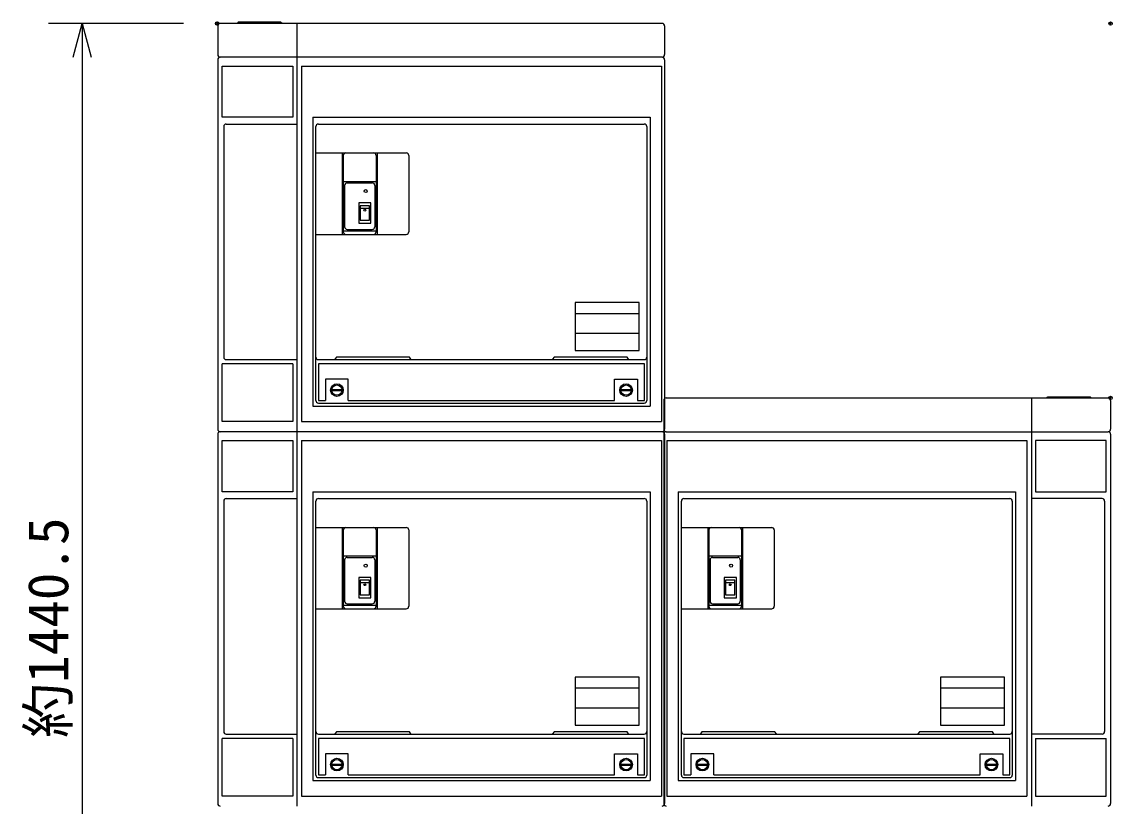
# Model space of a CAD drawing. Units: millimetres, scale not verified. Extents: x -62 to 63, y -117 to 117.
# Drawn here: x -55.2 to 9.5, y -2 to 44.5 of the extents above; entities that cross this region are included whole.
import ezdxf
from ezdxf.enums import TextEntityAlignment as Align

# ---------------------------------------------------------------- set-up
doc = ezdxf.new("R2010")
doc.units = ezdxf.units.MM
doc.header["$LTSCALE"] = 0.392309
doc.header["$PDMODE"] = 32
doc.header["$PDSIZE"] = 0.196
for name, color, linetype in [('0-2_GAIKEI', 1, 'Continuous'), ('0-3_WAKU', 3, 'Continuous'), ('0-4_DEFPOINTS', 7, 'Continuous')]:
    doc.layers.add(name, color=color, linetype=linetype)
doc.styles.add('ＭＳ ゴシック', font='')
doc.styles.get('ＭＳ ゴシック').set_extended_font_data('MS Gothic')

# ---------------------------------------------------------------- blocks, each defined once
blk = doc.blocks.new('_OPEN30')
at = {"layer": '0-4_DEFPOINTS'}
blk.add_line((0, 0), (-1, 0), dxfattribs=at)
blk.add_lwpolyline([(-1, 0.2679), (0, 0), (-1, -0.2679)], dxfattribs=at)

msp = doc.modelspace()

# ---------------------------------------------------------------- linework, layer by layer
at = {"layer": '0-2_GAIKEI', "color": 7}
for p, q in [((-43.5441, 44.2633), (-43.5441, 42.5633)), ((-17.1754, 44.4133), (-43.3941, 44.4133)), ((-38.8429, 44.3957), (-38.8429, 20.1883)), ((-17.0254, 44.2633), (-17.0254, 42.5633)), ((-43.5441, 42.2633), (-43.5441, 20.3385)), ((-17.1754, 42.4133), (-43.3941, 42.4133)), ((-17.0254, 42.2633), (-17.0254, 20.3383)), ((-17.0711, 22.0384), (-17.0711, 20.3384)), ((-16.9211, 22.1884), (9.2976, 22.1884)), ((4.7464, 22.1708), (4.7464, -2.0366)), ((9.4476, 22.0384), (9.4476, 20.3384)), ((-17.1754, 20.1883), (-43.3941, 20.1885)), ((-17.1753, 20.1884), (-43.394, 20.1884)), ((-38.8428, 20.1884), (-38.8428, -2.0367)), ((-16.9211, 20.1884), (9.2976, 20.1884)), ((-43.544, 20.0384), (-43.544, -1.8865)), ((-17.0711, 20.0384), (-17.0711, -1.8866)), ((-17.0253, 20.0384), (-17.0253, -1.8867)), ((9.4476, 20.0384), (9.4476, -1.8865))]:
    msp.add_line(p, q, dxfattribs=at)
at = {"layer": '0-2_GAIKEI'}
for p, q in [((-43.2789, 41.8826), (-39.0817, 41.8826)), ((-43.2789, 38.8428), (-43.2789, 41.8826)), ((-39.0817, 41.8826), (-39.0817, 38.8428)), ((-38.5734, 41.8826), (-17.2152, 41.8826)), ((-38.5734, 41.8826), (-38.5734, 20.7918)), ((-17.2152, 41.8826), (-17.2152, 20.7918)), ((-39.0817, 38.8428), (-43.2789, 38.8428)), ((-37.9053, 38.8428), (-17.8834, 38.8428)), ((-37.9053, 38.8428), (-37.9053, 21.7078)), ((-17.8834, 38.8428), (-17.8834, 21.7078)), ((-43.1925, 38.2946), (-43.1925, 24.6172)), ((-43.0425, 38.4446), (-38.8429, 38.4446)), ((-37.7196, 22.0365), (-37.7196, 38.2946)), ((-37.5696, 38.4446), (-18.2257, 38.4446)), ((-18.0757, 38.2946), (-18.0757, 22.0365)), ((-37.7106, 36.7286), (-32.3589, 36.7286)), ((-36.1539, 36.7265), (-36.1539, 31.8993)), ((-36.0942, 36.5786), (-36.0942, 32.0493)), ((-34.1438, 36.5786), (-34.1438, 32.0493)), ((-34.0841, 36.7265), (-34.0841, 31.8993)), ((-32.2089, 36.5786), (-32.2089, 32.0493)), ((-36.092, 35.0415), (-34.1549, 35.0415)), ((-35.8645, 34.9554), (-34.3734, 34.9554)), ((-36.0145, 34.8054), (-36.0145, 32.3455)), ((-34.2234, 34.8054), (-34.2234, 32.3455)), ((-35.0925, 33.4561), (-34.5618, 33.4561)), ((-37.7106, 31.8993), (-32.3589, 31.8993)), ((-36.092, 32.1094), (-34.1438, 32.1094)), ((-35.8645, 32.1955), (-34.3734, 32.1955)), ((-18.5333, 27.8481), (-22.3368, 27.8481)), ((-22.3368, 27.8481), (-22.3368, 25)), ((-18.5333, 25), (-18.5333, 27.8481)), ((-18.5333, 27.1893), (-22.3368, 27.1893)), ((-18.5333, 26.0061), (-22.3368, 26.0061)), ((-22.3368, 25), (-18.5333, 25)), ((-39.0817, 24.2147), (-43.2789, 24.2147)), ((-43.2789, 20.7918), (-43.2789, 24.2147)), ((-43.0425, 24.4672), (-38.8429, 24.4672)), ((-39.0817, 24.2147), (-39.0817, 20.7918)), ((-37.5696, 24.4672), (-18.2257, 24.4672)), ((-18.2239, 24.2147), (-37.5649, 24.2147)), ((-37.5649, 24.2147), (-37.5649, 22.0455)), ((-18.2239, 22.0455), (-18.2239, 24.2147)), ((-36.7777, 22.6892), (-36.174, 22.6892)), ((-35.8003, 22.0455), (-35.8003, 23.2988)), ((-19.9883, 23.2988), (-18.6397, 23.2988)), ((-19.9883, 22.0455), (-19.9883, 23.2988)), ((-19.6169, 22.6892), (-19.0133, 22.6892)), ((-18.6397, 23.2988), (-18.6397, 22.0455)), ((-37.5649, 22.0455), (-37.1489, 22.0455)), ((-36.7777, 22.6295), (-36.174, 22.6295)), ((-35.8003, 22.0455), (-19.9883, 22.0455)), ((-19.6169, 22.6295), (-19.0133, 22.6295)), ((-18.6397, 22.0455), (-18.2239, 22.0455)), ((5.6266, 22.1884), (5.7328, 22.2657)), ((5.7328, 22.2657), (8.2359, 22.2657)), ((8.2359, 22.2657), (8.3068, 22.1951)), ((-37.9053, 21.7078), (-17.8834, 21.7078)), ((-37.5696, 21.8865), (-18.2257, 21.8865)), ((-39.0817, 20.7918), (-43.2789, 20.7918)), ((-38.5734, 20.7918), (-17.2152, 20.7918)), ((-43.2788, 19.6577), (-39.0816, 19.6577)), ((-43.2788, 16.6179), (-43.2788, 19.6577)), ((-39.0816, 19.6577), (-39.0816, 16.6179)), ((-38.5735, 19.6577), (-38.5735, -1.4332)), ((-38.5735, 19.6577), (-17.2153, 19.6577)), ((-17.2153, 19.6577), (-17.2153, -1.4332)), ((-16.8812, 19.6577), (-16.8812, -1.4331)), ((-16.8812, 19.6577), (4.4769, 19.6577)), ((4.4769, 19.6577), (4.4769, -1.4331)), ((9.1825, 19.6577), (4.9852, 19.6577)), ((4.9852, 19.6577), (4.9852, 16.6179)), ((9.1825, 16.6179), (9.1825, 19.6577)), ((-39.0816, 16.6179), (-43.2788, 16.6179)), ((-43.0424, 16.2197), (-38.8428, 16.2197)), ((-37.9053, 16.6179), (-37.9053, -0.5171)), ((-37.9053, 16.6179), (-17.8834, 16.6179)), ((-37.5697, 16.2197), (-18.2257, 16.2197)), ((-17.8834, 16.6179), (-17.8834, -0.5171)), ((-16.2131, 16.6179), (-16.2131, -0.5171)), ((-16.2131, 16.6179), (3.8088, 16.6179)), ((-15.8775, 16.2197), (3.4665, 16.2197)), ((3.8088, 16.6179), (3.8088, -0.5171)), ((8.946, 16.2197), (4.7464, 16.2197)), ((4.9852, 16.6179), (9.1825, 16.6179)), ((-43.1924, 16.0697), (-43.1924, 2.3922)), ((-37.7197, -0.1884), (-37.7197, 16.0697)), ((-18.0757, 16.0697), (-18.0757, -0.1884)), ((-16.0275, -0.1884), (-16.0275, 16.0697)), ((3.6165, 16.0697), (3.6165, -0.1884)), ((9.096, 16.0697), (9.096, 2.3923)), ((-37.7107, 14.5037), (-32.3589, 14.5037)), ((-36.154, 14.5016), (-36.154, 9.6744)), ((-36.0943, 14.3537), (-36.0943, 9.8244)), ((-34.1439, 14.3537), (-34.1439, 9.8244)), ((-34.0841, 14.5016), (-34.0841, 9.6744)), ((-32.2089, 14.3537), (-32.2089, 9.8244)), ((-16.0184, 14.5037), (-10.6667, 14.5037)), ((-14.4618, 14.5016), (-14.4618, 9.6744)), ((-14.402, 14.3537), (-14.402, 9.8244)), ((-12.4517, 14.3537), (-12.4517, 9.8244)), ((-12.3919, 14.5016), (-12.3919, 9.6744)), ((-10.5167, 14.3537), (-10.5167, 9.8244)), ((-36.0921, 12.8166), (-34.155, 12.8166)), ((-36.0145, 12.5804), (-36.0145, 10.1206)), ((-35.8645, 12.7304), (-34.3735, 12.7304)), ((-34.2235, 12.5804), (-34.2235, 10.1206)), ((-14.3998, 12.8166), (-12.4628, 12.8166)), ((-14.3223, 12.5805), (-14.3223, 10.1206)), ((-14.1723, 12.7305), (-12.6813, 12.7305)), ((-12.5313, 12.5805), (-12.5313, 10.1206)), ((-35.181, 11.5407), (-35.181, 10.3379)), ((-34.4557, 11.5407), (-35.181, 11.5407)), ((-35.0926, 11.3682), (-35.0926, 10.5103)), ((-34.5441, 11.3682), (-35.0926, 11.3682)), ((-35.0926, 11.2311), (-34.5619, 11.2311)), ((-34.5441, 10.5103), (-34.5441, 11.3682)), ((-34.4557, 10.3379), (-34.4557, 11.5407)), ((-13.4004, 11.2312), (-12.8697, 11.2312)), ((-35.0926, 10.5103), (-34.5441, 10.5103)), ((-36.0921, 9.8844), (-34.1439, 9.8844)), ((-35.8645, 9.9706), (-34.3735, 9.9706)), ((-35.181, 10.3379), (-34.4557, 10.3379)), ((-14.3998, 9.8845), (-12.4517, 9.8845)), ((-14.1723, 9.9706), (-12.6813, 9.9706)), ((-37.7107, 9.6744), (-32.3589, 9.6744)), ((-16.0184, 9.6744), (-10.6667, 9.6744)), ((-22.3369, 5.6231), (-22.3369, 2.775)), ((-18.5334, 5.6231), (-22.3369, 5.6231)), ((-18.5334, 2.775), (-18.5334, 5.6231)), ((-0.6446, 5.6232), (-0.6446, 2.7751)), ((3.1589, 5.6232), (-0.6446, 5.6232)), ((3.1589, 2.7751), (3.1589, 5.6232)), ((-18.5334, 4.9644), (-22.3369, 4.9644)), ((3.1589, 4.9644), (-0.6446, 4.9644)), ((-18.5334, 3.7811), (-22.3369, 3.7811)), ((3.1589, 3.7812), (-0.6446, 3.7812)), ((-22.3369, 2.775), (-18.5334, 2.775)), ((-0.6446, 2.7751), (3.1589, 2.7751)), ((-39.0816, 1.9898), (-43.2788, 1.9898)), ((-43.2788, -1.4332), (-43.2788, 1.9898)), ((-43.0424, 2.2422), (-38.8428, 2.2422)), ((-39.0816, 1.9898), (-39.0816, -1.4332)), ((-37.5697, 2.2422), (-18.2257, 2.2422)), ((-18.224, 1.9898), (-37.565, 1.9898)), ((-15.8775, 2.2423), (3.4665, 2.2423)), ((3.4683, 1.9898), (-15.8728, 1.9898)), ((-15.8728, 1.9898), (-15.8728, -0.1794)), ((3.4683, -0.1794), (3.4683, 1.9898)), ((8.946, 2.2423), (4.7464, 2.2423)), ((4.9852, 1.9898), (9.1825, 1.9898)), ((4.9852, 1.9898), (4.9852, -1.4331)), ((9.1825, -1.4331), (9.1825, 1.9898)), ((-35.8004, 1.0739), (-37.149, 1.0739)), ((-37.149, 1.0739), (-37.149, -0.1794)), ((-35.8004, -0.1794), (-35.8004, 1.0739)), ((-14.1081, 1.0739), (-15.4567, 1.0739)), ((-15.4567, 1.0739), (-15.4567, -0.1794)), ((-14.1081, -0.1794), (-14.1081, 1.0739)), ((1.7038, 1.0739), (3.0524, 1.0739)), ((1.7038, -0.1794), (1.7038, 1.0739)), ((3.0524, 1.0739), (3.0524, -0.1794)), ((-36.7778, 0.4643), (-36.1741, 0.4643)), ((-36.7778, 0.4045), (-36.1741, 0.4045)), ((-19.617, 0.4643), (-19.0133, 0.4643)), ((-19.617, 0.4045), (-19.0133, 0.4045)), ((-15.0856, 0.4643), (-14.4818, 0.4643)), ((-15.0856, 0.4046), (-14.4818, 0.4046)), ((2.0752, 0.4643), (2.6789, 0.4643)), ((2.0752, 0.4046), (2.6789, 0.4046)), ((-37.9053, -0.5171), (-17.8834, -0.5171)), ((-37.5697, -0.3384), (-18.2257, -0.3384)), ((-35.8004, -0.1794), (-19.9884, -0.1794)), ((-16.2131, -0.5171), (3.8088, -0.5171)), ((-15.8775, -0.3384), (3.4665, -0.3384)), ((-15.8728, -0.1794), (-15.4567, -0.1794)), ((-14.1081, -0.1794), (1.7038, -0.1794)), ((3.0524, -0.1794), (3.4683, -0.1794)), ((-39.0816, -1.4332), (-43.2788, -1.4332)), ((-38.5735, -1.4332), (-17.2153, -1.4332)), ((-16.8812, -1.4331), (4.4769, -1.4331)), ((4.9852, -1.4331), (9.1825, -1.4331))]:
    msp.add_line(p, q, dxfattribs=at)
for points in [[(-39.7231, 44.4133), (-39.8292, 44.4906), (-42.3324, 44.4906), (-42.4032, 44.42)], [(-32.0763, 24.4871), (-32.1647, 24.6042), (-36.4989, 24.6042), (-36.5874, 24.4871)], [(-19.1636, 24.4871), (-19.2521, 24.6042), (-23.586, 24.6042), (-23.6746, 24.4871)], [(-35.8003, 23.2988), (-37.1489, 23.2988), (-37.1489, 22.0455)], [(-37.565, 1.9898), (-37.565, -0.1794), (-37.149, -0.1794)], [(-32.0764, 2.2621), (-32.1648, 2.3793), (-36.499, 2.3793), (-36.5875, 2.2621)], [(-19.1637, 2.2621), (-19.2521, 2.3793), (-23.5861, 2.3793), (-23.6747, 2.2621)], [(-19.9884, -0.1794), (-19.9884, 1.0739), (-18.6398, 1.0739), (-18.6398, -0.1794), (-18.224, -0.1794), (-18.224, 1.9898)], [(-10.3842, 2.2622), (-10.4726, 2.3793), (-14.8067, 2.3793), (-14.8952, 2.2622)], [(2.5286, 2.2622), (2.4401, 2.3793), (-1.8938, 2.3793), (-1.9825, 2.2622)]]:
    msp.add_lwpolyline(points, dxfattribs=at)
for points in [[(-35.1809, 32.5628), (-34.4556, 32.5628), (-34.4556, 33.7657), (-35.1809, 33.7657)], [(-35.0925, 32.7352), (-34.5441, 32.7352), (-34.5441, 33.5931), (-35.0925, 33.5931)], [(-13.4888, 10.3379), (-12.7634, 10.3379), (-12.7634, 11.5408), (-13.4888, 11.5408)], [(-13.4004, 10.5103), (-12.8519, 10.5103), (-12.8519, 11.3682), (-13.4004, 11.3682)]]:
    msp.add_lwpolyline(points, close=True, dxfattribs=at)
for centre, radius in [((-34.7651, 34.4635), 0.0877), ((-34.8182, 33.3321), 0.053), ((-36.4725, 22.6533), 0.3752), ((-36.4725, 22.6532), 0.3055), ((-19.3118, 22.6533), 0.3752), ((-19.3118, 22.6532), 0.3055), ((-34.7652, 12.2386), 0.0877), ((-13.0729, 12.2386), 0.0877), ((-34.8183, 11.1071), 0.053), ((-13.126, 11.1072), 0.053), ((-36.4726, 0.4283), 0.3752), ((-36.4726, 0.4282), 0.3055), ((-19.3119, 0.4283), 0.3752), ((-19.3119, 0.4282), 0.3055), ((-14.7804, 0.4284), 0.3752), ((-14.7804, 0.4283), 0.3055), ((2.3804, 0.4284), 0.3752), ((2.3804, 0.4283), 0.3055)]:
    msp.add_circle(centre, radius, dxfattribs=at)
at = {"layer": '0-2_GAIKEI', "color": 7}
for centre, start, end in [((-43.3941, 44.2633), 90, 180), ((-17.1754, 44.2633), 0, 90), ((-43.3941, 42.5633), 180, 270), ((-43.3941, 42.2633), 90, 180), ((-17.1754, 42.5633), 270, 0), ((-17.1754, 42.2633), 0, 90), ((-16.9211, 22.0384), 90, 180), ((9.2976, 22.0384), 0, 90), ((-43.3941, 20.3385), 180, 269.99962), ((-43.394, 20.0384), 90, 180), ((-17.1754, 20.3383), 269.99962, 0), ((-17.1753, 20.0384), 0, 90), ((-16.9211, 20.3384), 180, 270), ((-16.9211, 20.0384), 90, 180), ((9.2976, 20.3384), 270, 0), ((9.2976, 20.0384), 0, 90), ((-43.394, -1.8865), 180, 269.99962), ((-17.1753, -1.8867), 269.99962, 0), ((-16.9211, -1.8866), 180, 270.00038), ((9.2976, -1.8865), 270.00038, 0)]:
    msp.add_arc(centre, 0.15, start, end, dxfattribs=at)
at = {"layer": '0-2_GAIKEI'}
for centre, start, end in [((-43.0425, 38.2946), 90, 180), ((-37.5696, 38.2946), 90, 180), ((-18.2257, 38.2946), 0, 90), ((-35.9442, 36.5786), 90, 180), ((-34.2938, 36.5786), 0, 90), ((-32.3589, 36.5786), 0, 90), ((-35.8645, 34.8054), 90, 180), ((-34.3734, 34.8054), 0, 90), ((-35.9442, 32.0493), 180, 270), ((-35.8645, 32.3455), 180, 270), ((-34.3734, 32.3455), 270, 0), ((-34.2938, 32.0493), 270, 0), ((-32.3589, 32.0493), 270, 0), ((-43.0425, 24.6172), 180, 270), ((-37.5696, 24.6172), 180, 270), ((-18.2257, 24.6172), 270, 0), ((-37.5696, 22.0365), 180, 270), ((-18.2257, 22.0365), 270, 0), ((-43.0424, 16.0697), 90, 180), ((-37.5697, 16.0697), 90, 180), ((-18.2257, 16.0697), 0, 90), ((-15.8775, 16.0697), 90, 180), ((3.4665, 16.0697), 0, 90), ((8.946, 16.0697), 0, 90), ((-35.9443, 14.3537), 90, 180), ((-34.2939, 14.3537), 0, 90), ((-32.3589, 14.3537), 0, 90), ((-14.252, 14.3537), 90, 180), ((-12.6017, 14.3537), 0, 90), ((-10.6667, 14.3537), 0, 90), ((-35.8645, 12.5804), 90, 180), ((-34.3735, 12.5804), 0, 90), ((-14.1723, 12.5805), 90, 180), ((-12.6813, 12.5805), 0, 90), ((-35.9443, 9.8244), 180, 270), ((-35.8645, 10.1206), 180, 270), ((-34.3735, 10.1206), 270, 0), ((-34.2939, 9.8244), 270, 0), ((-32.3589, 9.8244), 270, 0), ((-14.252, 9.8244), 180, 270), ((-14.1723, 10.1206), 180, 270), ((-12.6813, 10.1206), 270, 0), ((-12.6017, 9.8244), 270, 0), ((-10.6667, 9.8244), 270, 0), ((-43.0424, 2.3922), 180, 270), ((-37.5697, 2.3922), 180, 270), ((-18.2257, 2.3922), 270, 0), ((-15.8775, 2.3923), 180, 270), ((3.4665, 2.3923), 270, 0), ((8.946, 2.3923), 270, 0), ((-37.5697, -0.1884), 180, 270), ((-18.2257, -0.1884), 270, 0), ((-15.8775, -0.1884), 180, 270), ((3.4665, -0.1884), 270, 0)]:
    msp.add_arc(centre, 0.15, start, end, dxfattribs=at)
at = {"layer": '0-3_WAKU'}
for p, q in [((-45.5886, 44.4133), (-53.5886, 44.4133)), ((-51.5886, 42.4133), (-51.5886, -25.5763))]:
    msp.add_line(p, q, dxfattribs=at)
at = {"layer": '0-4_DEFPOINTS'}
for p in [(-43.5897, 44.4076), (-43.5886, 44.4133), (9.4476, 44.4076), (9.4465, 22.1884)]:
    msp.add_point(p, dxfattribs=at)

# ---------------------------------------------------------------- block references
at = {"layer": '0-3_WAKU', "xscale": 2, "yscale": 2, "rotation": 90}
msp.add_blockref('_OPEN30', (-51.5886, 44.4133), dxfattribs=at)

# ---------------------------------------------------------------- texts
at = {"layer": '0-3_WAKU', "style": 'ＭＳ ゴシック'}
msp.add_text('約1440.5', height=2.404, rotation=90, dxfattribs=at).set_placement((-51.6982, 2.0044), align=Align.BOTTOM_LEFT)

doc.saveas('drawing.dxf')
